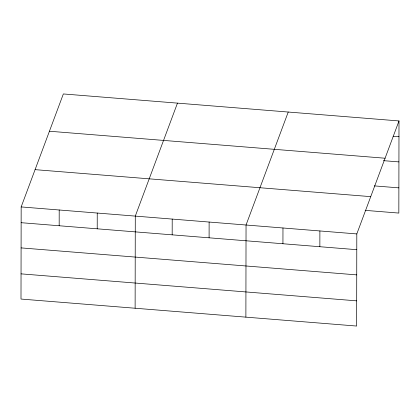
<?xml version="1.0" encoding="UTF-8"?>
<svg xmlns="http://www.w3.org/2000/svg" width="420" height="420" viewBox="0 0 420 420"><rect width="100%" height="100%" fill="white"/><g stroke="black" fill="none" stroke-linecap="round" stroke-linejoin="round"><path stroke-width="0.63" d="M21.163 206.929L21 299.056L356.648 326.051L356.811 233.924L399 120.944L63.352 93.949L21.163 206.929L356.811 233.924M59.173 225.75L59.199 209.99M97.214 228.811L97.24 213.05M135.119 308.233L135.282 216.111L177.471 103.126M172.174 234.838L172.205 219.077M209.097 237.809L209.123 222.049M245.884 317.142L246.047 225.015L288.236 112.035M282.938 243.747L282.97 227.987M319.862 246.713L319.888 230.953M399 120.944L398.837 213.071L365.159 210.362M393.141 136.238L398.974 136.705M49.429 131.234L385.077 158.225M383.381 160.655L398.927 161.905M374.267 185.887L398.885 187.866M35.086 169.649L370.734 196.639M21.131 222.695L356.785 249.685M21.089 247.895L356.738 274.885M21.042 273.856L356.695 300.851"/></g></svg>
